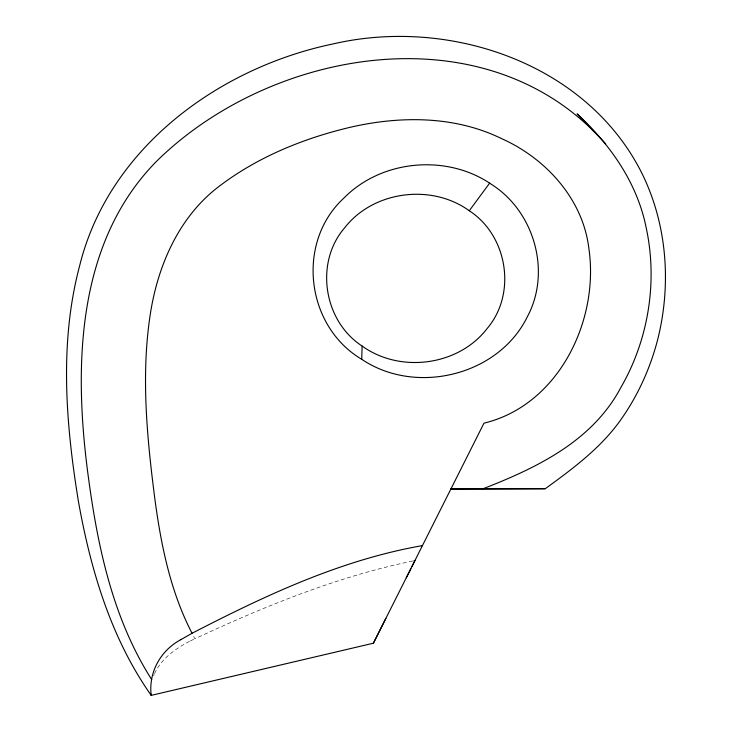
<?xml version="1.0" encoding="UTF-8"?>
<svg xmlns="http://www.w3.org/2000/svg" width="732" height="732" viewBox="0 0 732 732"><rect width="100%" height="100%" fill="white"/><g stroke="black" fill="none" stroke-linecap="round" stroke-linejoin="round"><path stroke-width="0.55" stroke-dasharray="3.66 2.75" d="M153.702 675.828L154.159 674.547M154.534 673.632C161.47 658.434 175.881 648.369 190.32 640.957M190.384 640.93L194.739 638.816M412.702 561.014C336.885 576.715 264.828 606.197 194.868 638.762L192.818 634.845"/><path stroke-width="1.1" d="M361.718 359.284C305.793 326.197 295.792 242.457 343.848 198.116C381.738 159.521 447.051 153.747 491.474 184.373C534.287 211.521 551.516 271.673 527.36 316.709C498.519 375.763 415.611 395.701 361.718 359.284L362.13 346.044C323.773 321.202 314.476 263.154 344.324 228.21C373.009 190.878 431.358 183.275 469.276 210.752C507.615 235.622 516.938 293.623 487.082 328.595C458.378 365.945 400.075 373.476 362.13 346.044M180.722 639.731C160.445 650.528 148.349 672.617 151.195 695.382L373.393 643.208L483.98 423.16C558.479 405.208 599.398 320.762 588.903 248.706C583.047 199.031 545.779 158.258 501.255 138.467C455.176 115.967 401.475 115.802 352.284 126.81C303.295 138.165 255.248 157.783 215.556 189.112C177.126 220.076 156.987 268.379 149.987 316.224C141.056 376.568 147.031 437.846 154.736 497.998C160.903 544.471 170.3 591.319 192.04 633.272L180.813 639.677M151.341 694.256L151.213 695.363C110.843 638.139 90.612 569.642 78.425 501.42C65.789 423.801 59.173 342.841 79.605 265.917C108.592 148.065 218.96 67.472 333.646 43.81C448.908 17.22 585.911 62.833 641.36 172.212C667.172 223.699 671.637 284.291 657.62 339.822C650.336 367.812 638.377 394.539 621.825 418.283C601.85 447.225 573.357 468.315 545.249 488.72L450.93 488.985L545.249 488.72M373.393 643.208L385.874 618.357M412.006 566.449L414.971 560.538L413.964 560.749M406.287 577.804L410.844 568.773M469.276 210.752L489.626 183.156M192.04 633.272C265.121 595.555 340.783 559.889 422.428 545.615M482.827 488.839C536.73 467.922 592.7 441.03 620.983 387.265C648.47 339.639 657.821 281.692 646.21 227.899C637.38 183.091 610.195 144.35 577.072 113.872L605.629 143.737M595.509 133.068C476.797 12.682 270.135 50.435 157.545 160.308C75.414 242.502 73.712 368.891 88.316 476.733C97.749 547.188 112.948 618.906 151.725 679.616"/></g></svg>
